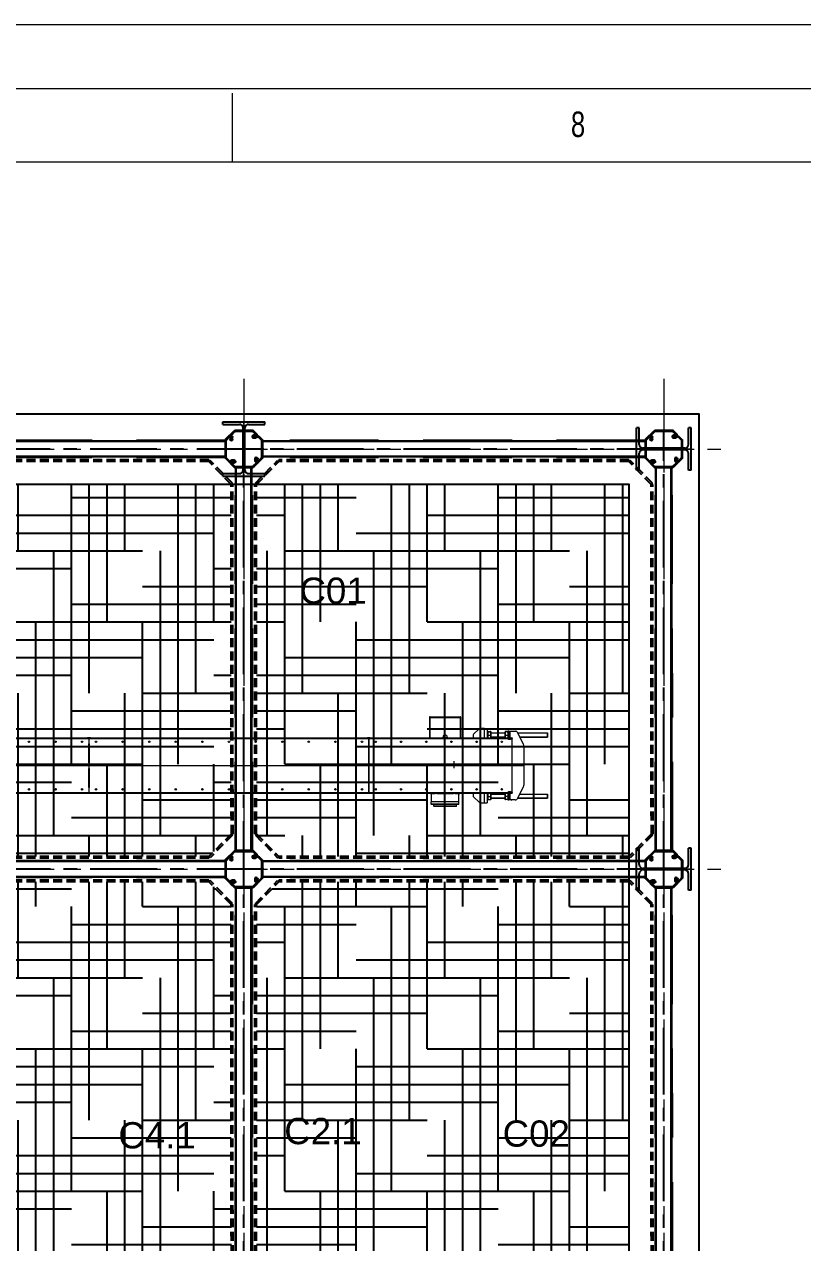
# Model space of a CAD drawing. Header units: millimetres. Extents: x 3220 to 226993, y 817 to 176024.
# Drawn here: x 35731 to 41291, y 85993 to 94691 of the extents above; entities that cross this region are included whole.
import ezdxf

# ---------------------------------------------------------------- set-up
doc = ezdxf.new("R2010")
doc.units = ezdxf.units.MM
for name, pattern in [('AXES', [50.8, 31.75, -6.35, 6.35, -6.35]), ('CENTER', [10.16, 6.35, -1.27, 1.27, -1.27]), ('CENTER2', [28.575, 19.05, -3.175, 3.175, -3.175]), ('GEN3', [6.25, 4.75, -1.5]), ('HIDDEN', [9.525, 6.35, -3.175])]:
    doc.linetypes.add(name, pattern=pattern)
doc.layers.add('3', color=6, linetype='GEN3')
doc.layers.add('cellule', color=7, linetype='Continuous')
doc.layers.add('Axe', color=1, linetype='AXES', lineweight=9)
doc.layers.add('Gewinde(DIN)', color=160, linetype='Continuous', lineweight=25)
for name, color, linetype, lineweight, true_color in [('Mittelpunktmarkierung(DIN)', 7, 'Continuous', 25, 0x3f3f3f), ('Sichtbare Kanten(DIN)', 7, 'Continuous', 50, 0x3f3f3f), ('Sichtbare tangentiale Kanten(DIN)', 7, 'Continuous', 50, 0x3f3f3f)]:
    doc.layers.add(name, color=color, linetype=linetype, lineweight=lineweight, true_color=true_color)
doc.styles.add('ARIAL_BOLD', font='arial.ttf')
doc.styles.add('SLDTEXTSTYLE0', font='TXT', dxfattribs={"width": 0.75})

# ---------------------------------------------------------------- blocks, each defined once
blk = doc.blocks.new("SYST7ME D'AXE")
at = {"layer": 'Axe', "ltscale": 15}
for p, q in [((12000, 18500), (12000, -6500)), ((15000, 18500), (15000, -6500)), ((-500, 18000), (15500, 18000)), ((-500, 15000), (15500, 15000))]:
    blk.add_line(p, q, dxfattribs=at)
blk = doc.blocks.new('palplanche')
at = {"color": 1, "linetype": 'CENTER', "ltscale": 75}
for p, q in [((-2500, 2632.6), (-2500, -632)), ((499.9, 2632.6), (500, -632)), ((642.3, 2500), (-2632, 2500)), ((640.8, -500), (-2632, -500))]:
    blk.add_line(p, q, dxfattribs=at)
at = {"color": 0, "linetype": 'HIDDEN', "ltscale": 100}
for p, q in [((-2581, 2594.3), (-2581, 2599.1)), ((-2567.6, 2588.3), (-2567.6, 2593.1)), ((-2411.7, 2568.8), (-2406.9, 2568.8)), ((-2405.7, 2582.2), (-2400.9, 2582.2)), ((368.5, 2560), (-2367.4, 2560)), ((418.9, 2594.3), (418.9, 2599.1)), ((432.3, 2588.3), (432.3, 2593.1)), ((588.3, 2568.8), (593.1, 2568.8)), ((594.3, 2582.2), (599.1, 2582.2)), ((368.5, 2440), (-2367.4, 2440)), ((-2593.1, 2419), (-2597.9, 2419)), ((-2587.1, 2432.4), (-2591.9, 2432.4)), ((-2559.4, 2368.6), (-2559.4, -367.4)), ((-2439.4, 2368.6), (-2439.4, -367.4)), ((-2431.2, 2412.9), (-2431.2, 2408.1)), ((-2417.8, 2406.9), (-2417.8, 2402.1)), ((406.8, 2419), (402, 2419)), ((412.8, 2432.4), (408, 2432.4)), ((440.5, 2368.6), (439.1, -367.4)), ((560.5, 2368.6), (559.1, -367.4)), ((568.7, 2412.9), (568.7, 2408.1)), ((582.1, 2406.9), (582.1, 2402.1)), ((-2581, -405.7), (-2581, -400.9)), ((-2567.6, -411.7), (-2567.6, -406.9)), ((-2411.7, -431.2), (-2406.9, -431.2)), ((-2405.7, -417.8), (-2400.9, -417.8)), ((417.5, -405.7), (417.5, -400.9)), ((430.9, -411.7), (430.9, -406.9)), ((586.9, -431.2), (591.7, -431.2)), ((592.9, -417.8), (597.7, -417.8)), ((367.1, -440), (-2367.4, -440)), ((-2593.1, -581), (-2597.9, -581)), ((-2587.1, -567.6), (-2591.9, -567.6)), ((-2431.2, -587.1), (-2431.2, -591.9)), ((-2417.8, -593.1), (-2417.8, -597.9)), ((367.1, -560), (-2367.4, -560)), ((405.4, -581), (400.6, -581)), ((411.4, -567.6), (406.6, -567.6)), ((567.3, -587.1), (567.3, -591.9)), ((580.7, -593.1), (580.7, -597.9))]:
    blk.add_line(p, q, dxfattribs=at)
at = {"color": 4, "linetype": 'ByBlock'}
for p, q in [((361.9, 2438.8), (434.9, 2367.4)), ((-2565, 2367.4), (-2502.4, 2367.4)), ((434.9, 2367.4), (497.5, 2367.4))]:
    blk.add_line(p, q, dxfattribs=at)
at = {"color": 0, "linetype": 'HIDDEN', "ltscale": 100}
for points in [[(-2405.7, 2582.2), (-2405.7, 2570.2, -1), (-2412.9, 2570.2), (-2412.9, 2585.2, -0.198912), (-2411.5, 2588.6), (-2407.6, 2592.4, 0.414214), (-2407.6, 2606), (-2431.4, 2629.8, 0.198912), (-2438.2, 2632.6), (-2559.4, 2632.6, 0.198912), (-2566.2, 2629.8), (-2589.1, 2606.9, 0.414214), (-2589.1, 2593.3), (-2587, 2591.2, 0.198912), (-2580.2, 2588.3), (-2567.6, 2588.3)], [(-2400.9, 2582.2), (-2400.9, 2570.2, -1), (-2417.7, 2570.2), (-2417.7, 2585.2, -0.198912), (-2414.8, 2592), (-2411, 2595.8, 0.414214), (-2411, 2602.6), (-2434.8, 2626.4, 0.198912), (-2438.2, 2627.8), (-2559.4, 2627.8, 0.198912), (-2562.8, 2626.4), (-2585.7, 2603.5, 0.414214), (-2585.7, 2596.7), (-2583.6, 2594.6, 0.198912), (-2580.2, 2593.1), (-2567.6, 2593.1)], [(594.3, 2582.2), (594.3, 2570.2, -1), (587.1, 2570.2), (587.1, 2585.2, -0.198912), (588.5, 2588.6), (592.3, 2592.4, 0.414214), (592.3, 2606), (568.5, 2629.8, 0.198912), (561.7, 2632.6), (440.5, 2632.6, 0.198912), (433.7, 2629.8), (410.8, 2606.9, 0.414214), (410.8, 2593.3), (412.9, 2591.2, 0.198912), (419.7, 2588.3), (432.3, 2588.3)], [(599.1, 2582.2), (599.1, 2570.2, -1), (582.3, 2570.2), (582.3, 2585.2, -0.198912), (585.1, 2592), (588.9, 2595.8, 0.414214), (588.9, 2602.6), (565.1, 2626.4, 0.198912), (561.7, 2627.8), (440.5, 2627.8, 0.198912), (437.1, 2626.4), (414.2, 2603.5, 0.414214), (414.2, 2596.7), (416.3, 2594.6, 0.198912), (419.7, 2593.1), (432.3, 2593.1)], [(-2581, 2594.3), (-2569, 2594.3, -1), (-2569, 2587.1), (-2584, 2587.1, -0.198912), (-2587.4, 2588.6), (-2591.2, 2592.4, 0.414214), (-2604.8, 2592.4), (-2628.6, 2568.6, 0.198912), (-2631.4, 2561.8), (-2631.4, 2440.6, 0.198912), (-2628.6, 2433.8), (-2605.7, 2410.9, 0.414214), (-2592.1, 2410.9), (-2590, 2413, 0.198912), (-2587.1, 2419.8), (-2587.1, 2432.4)], [(-2581, 2599.1), (-2569, 2599.1, -1), (-2569, 2582.3), (-2584, 2582.3, -0.198912), (-2590.8, 2585.2), (-2594.6, 2589, 0.414214), (-2601.4, 2589), (-2625.2, 2565.2, 0.198912), (-2626.6, 2561.8), (-2626.6, 2440.6, 0.198912), (-2625.2, 2437.2), (-2602.3, 2414.3, 0.414214), (-2595.5, 2414.3), (-2593.4, 2416.4, 0.198912), (-2591.9, 2419.8), (-2591.9, 2432.4)], [(-2417.8, 2402.1), (-2429.8, 2402.1, -1), (-2429.8, 2418.9), (-2414.8, 2418.9, -0.198912), (-2408, 2416), (-2404.2, 2412.2, 0.414214), (-2397.4, 2412.2), (-2373.6, 2436, 0.198912), (-2372.2, 2439.4), (-2372.2, 2560.6, 0.198912), (-2373.6, 2564), (-2396.5, 2586.9, 0.414214), (-2403.3, 2586.9), (-2405.5, 2584.8, 0.198912), (-2406.9, 2581.4), (-2406.9, 2568.8)], [(-2417.8, 2406.9), (-2429.8, 2406.9, -1), (-2429.8, 2414.1), (-2414.8, 2414.1, -0.198912), (-2411.4, 2412.7), (-2407.6, 2408.8, 0.414214), (-2394, 2408.8), (-2370.2, 2432.6, 0.198912), (-2367.4, 2439.4), (-2367.4, 2560.6, 0.198912), (-2370.2, 2567.4), (-2393.1, 2590.3, 0.414214), (-2406.7, 2590.3), (-2408.8, 2588.2, 0.198912), (-2411.7, 2581.4), (-2411.7, 2568.8)], [(418.9, 2594.3), (430.9, 2594.3, -1), (430.9, 2587.1), (415.9, 2587.1, -0.198912), (412.5, 2588.6), (408.7, 2592.4, 0.414214), (395.1, 2592.4), (371.3, 2568.6, 0.198912), (368.5, 2561.8), (368.5, 2440.6, 0.198912), (371.3, 2433.8), (394.3, 2410.9, 0.414214), (407.8, 2410.9), (410, 2413, 0.198912), (412.8, 2419.8), (412.8, 2432.4)], [(418.9, 2599.1), (430.9, 2599.1, -1), (430.9, 2582.3), (415.9, 2582.3, -0.198912), (409.1, 2585.2), (405.3, 2589, 0.414214), (398.5, 2589), (374.7, 2565.2, 0.198912), (373.3, 2561.8), (373.3, 2440.6, 0.198912), (374.7, 2437.2), (397.7, 2414.3, 0.414214), (404.4, 2414.3), (406.6, 2416.4, 0.198912), (408, 2419.8), (408, 2432.4)], [(582.1, 2402.1), (570.1, 2402.1, -1), (570.1, 2418.9), (585.1, 2418.9, -0.198912), (591.9, 2416), (595.8, 2412.2, 0.414214), (602.5, 2412.2), (626.3, 2436, 0.198912), (627.7, 2439.4), (627.7, 2560.6, 0.198912), (626.3, 2564), (603.4, 2586.9, 0.414214), (596.6, 2586.9), (594.5, 2584.8, 0.198912), (593.1, 2581.4), (593.1, 2568.8)], [(582.1, 2406.9), (570.1, 2406.9, -1), (570.1, 2414.1), (585.1, 2414.1, -0.198912), (588.5, 2412.7), (592.4, 2408.8, 0.414214), (605.9, 2408.8), (629.7, 2432.6, 0.198912), (632.5, 2439.4), (632.5, 2560.6, 0.198912), (629.7, 2567.4), (606.8, 2590.3, 0.414214), (593.2, 2590.3), (591.1, 2588.2, 0.198912), (588.3, 2581.4), (588.3, 2568.8)], [(-2597.9, 2419), (-2597.9, 2431, -1), (-2581.1, 2431), (-2581.1, 2416, -0.198912), (-2584, 2409.2), (-2587.8, 2405.4, 0.414214), (-2587.8, 2398.6), (-2564, 2374.8, 0.198912), (-2560.6, 2373.4), (-2439.4, 2373.4, 0.198912), (-2436, 2374.8), (-2413.1, 2397.7, 0.414214), (-2413.1, 2404.5), (-2415.2, 2406.7, 0.198912), (-2418.6, 2408.1), (-2431.2, 2408.1)], [(402, 2419), (402, 2431, -1), (418.8, 2431), (418.8, 2416, -0.198912), (416, 2409.2), (412.1, 2405.4, 0.414214), (412.1, 2398.6), (435.9, 2374.8, 0.198912), (439.3, 2373.4), (560.5, 2373.4, 0.198912), (563.9, 2374.8), (586.9, 2397.7, 0.414214), (586.9, 2404.5), (584.7, 2406.7, 0.198912), (581.3, 2408.1), (568.7, 2408.1)], [(-2593.1, 2419), (-2593.1, 2431, -1), (-2585.9, 2431), (-2585.9, 2416, -0.198912), (-2587.4, 2412.6), (-2591.2, 2408.8, 0.414214), (-2591.2, 2395.2), (-2567.4, 2371.4, 0.198912), (-2560.6, 2368.6), (-2439.4, 2368.6, 0.198912), (-2432.6, 2371.4), (-2409.7, 2394.3, 0.414214), (-2409.7, 2407.9), (-2411.8, 2410, 0.198912), (-2418.6, 2412.9), (-2431.2, 2412.9)], [(406.8, 2419), (406.8, 2431, -1), (414, 2431), (414, 2416, -0.198912), (412.6, 2412.6), (408.7, 2408.8, 0.414214), (408.7, 2395.2), (432.5, 2371.4, 0.198912), (439.3, 2368.6), (560.5, 2368.6, 0.198912), (567.3, 2371.4), (590.3, 2394.3, 0.414214), (590.3, 2407.9), (588.1, 2410, 0.198912), (581.3, 2412.9), (568.7, 2412.9)], [(-2581, -405.7), (-2569, -405.7, -1), (-2569, -412.9), (-2584, -412.9, -0.198912), (-2587.4, -411.4), (-2591.2, -407.6, 0.414214), (-2604.8, -407.6), (-2628.6, -431.4, 0.198912), (-2631.4, -438.2), (-2631.4, -559.4, 0.198912), (-2628.6, -566.2), (-2605.7, -589.1, 0.414214), (-2592.1, -589.1), (-2590, -587, 0.198912), (-2587.1, -580.2), (-2587.1, -567.6)], [(-2581, -400.9), (-2569, -400.9, -1), (-2569, -417.7), (-2584, -417.7, -0.198912), (-2590.8, -414.8), (-2594.6, -411, 0.414214), (-2601.4, -411), (-2625.2, -434.8, 0.198912), (-2626.6, -438.2), (-2626.6, -559.4, 0.198912), (-2625.2, -562.8), (-2602.3, -585.7, 0.414214), (-2595.5, -585.7), (-2593.4, -583.6, 0.198912), (-2591.9, -580.2), (-2591.9, -567.6)], [(-2405.7, -417.8), (-2405.7, -429.8, -1), (-2412.9, -429.8), (-2412.9, -414.8, -0.198912), (-2411.5, -411.4), (-2407.6, -407.6, 0.414214), (-2407.6, -394), (-2431.4, -370.2, 0.198912), (-2438.2, -367.4), (-2559.4, -367.4, 0.198912), (-2566.2, -370.2), (-2589.1, -393.1, 0.414214), (-2589.1, -406.7), (-2587, -408.8, 0.198912), (-2580.2, -411.7), (-2567.6, -411.7)], [(-2400.9, -417.8), (-2400.9, -429.8, -1), (-2417.7, -429.8), (-2417.7, -414.8, -0.198912), (-2414.8, -408), (-2411, -404.2, 0.414214), (-2411, -397.4), (-2434.8, -373.6, 0.198912), (-2438.2, -372.2), (-2559.4, -372.2, 0.198912), (-2562.8, -373.6), (-2585.7, -396.5, 0.414214), (-2585.7, -403.3), (-2583.6, -405.4, 0.198912), (-2580.2, -406.9), (-2567.6, -406.9)], [(-2417.8, -597.9), (-2429.8, -597.9, -1), (-2429.8, -581.1), (-2414.8, -581.1, -0.198912), (-2408, -584), (-2404.2, -587.8, 0.414214), (-2397.4, -587.8), (-2373.6, -564, 0.198912), (-2372.2, -560.6), (-2372.2, -439.4, 0.198912), (-2373.6, -436), (-2396.5, -413.1, 0.414214), (-2403.3, -413.1), (-2405.5, -415.2, 0.198912), (-2406.9, -418.6), (-2406.9, -431.2)], [(-2417.8, -593.1), (-2429.8, -593.1, -1), (-2429.8, -585.9), (-2414.8, -585.9, -0.198912), (-2411.4, -587.3), (-2407.6, -591.2, 0.414214), (-2394, -591.2), (-2370.2, -567.4, 0.198912), (-2367.4, -560.6), (-2367.4, -439.4, 0.198912), (-2370.2, -432.6), (-2393.1, -409.7, 0.414214), (-2406.7, -409.7), (-2408.8, -411.8, 0.198912), (-2411.7, -418.6), (-2411.7, -431.2)], [(417.5, -405.7), (429.5, -405.7, -1), (429.5, -412.9), (414.5, -412.9, -0.198912), (411.1, -411.4), (407.3, -407.6, 0.414214), (393.7, -407.6), (369.9, -431.4, 0.198912), (367.1, -438.2), (367.1, -559.4, 0.198912), (369.9, -566.2), (392.8, -589.1, 0.414214), (406.4, -589.1), (408.6, -587, 0.198912), (411.4, -580.2), (411.4, -567.6)], [(417.5, -400.9), (429.5, -400.9, -1), (429.5, -417.7), (414.5, -417.7, -0.198912), (407.7, -414.8), (403.9, -411, 0.414214), (397.1, -411), (373.3, -434.8, 0.198912), (371.9, -438.2), (371.9, -559.4, 0.198912), (373.3, -562.8), (396.2, -585.7, 0.414214), (403, -585.7), (405.2, -583.6, 0.198912), (406.6, -580.2), (406.6, -567.6)], [(592.9, -417.8), (592.9, -429.8, -1), (585.7, -429.8), (585.7, -414.8, -0.198912), (587.1, -411.4), (590.9, -407.6, 0.414214), (590.9, -394), (567.1, -370.2, 0.198912), (560.3, -367.4), (439.1, -367.4, 0.198912), (432.3, -370.2), (409.4, -393.1, 0.414214), (409.4, -406.7), (411.5, -408.8, 0.198912), (418.3, -411.7), (430.9, -411.7)], [(597.7, -417.8), (597.7, -429.8, -1), (580.9, -429.8), (580.9, -414.8, -0.198912), (583.7, -408), (587.5, -404.2, 0.414214), (587.5, -397.4), (563.7, -373.6, 0.198912), (560.3, -372.2), (439.1, -372.2, 0.198912), (435.7, -373.6), (412.8, -396.5, 0.414214), (412.8, -403.3), (414.9, -405.4, 0.198912), (418.3, -406.9), (430.9, -406.9)], [(580.7, -597.9), (568.7, -597.9, -1), (568.7, -581.1), (583.7, -581.1, -0.198912), (590.5, -584), (594.3, -587.8, 0.414214), (601.1, -587.8), (624.9, -564, 0.198912), (626.3, -560.6), (626.3, -439.4, 0.198912), (624.9, -436), (602, -413.1, 0.414214), (595.2, -413.1), (593.1, -415.2, 0.198912), (591.7, -418.6), (591.7, -431.2)], [(580.7, -593.1), (568.7, -593.1, -1), (568.7, -585.9), (583.7, -585.9, -0.198912), (587.1, -587.3), (591, -591.2, 0.414214), (604.5, -591.2), (628.3, -567.4, 0.198912), (631.1, -560.6), (631.1, -439.4, 0.198912), (628.3, -432.6), (605.4, -409.7, 0.414214), (591.8, -409.7), (589.7, -411.8, 0.198912), (586.9, -418.6), (586.9, -431.2)], [(-2597.9, -581), (-2597.9, -569, -1), (-2581.1, -569), (-2581.1, -584, -0.198912), (-2584, -590.8), (-2587.8, -594.6, 0.414214), (-2587.8, -601.4), (-2564, -625.2, 0.198912), (-2560.6, -626.6), (-2439.4, -626.6, 0.198912), (-2436, -625.2), (-2413.1, -602.3, 0.414214), (-2413.1, -595.5), (-2415.2, -593.3, 0.198912), (-2418.6, -591.9), (-2431.2, -591.9)], [(-2593.1, -581), (-2593.1, -569, -1), (-2585.9, -569), (-2585.9, -584, -0.198912), (-2587.4, -587.4), (-2591.2, -591.2, 0.414214), (-2591.2, -604.8), (-2567.4, -628.6, 0.198912), (-2560.6, -631.4), (-2439.4, -631.4, 0.198912), (-2432.6, -628.6), (-2409.7, -605.7, 0.414214), (-2409.7, -592.1), (-2411.8, -590, 0.198912), (-2418.6, -587.1), (-2431.2, -587.1)], [(400.6, -581), (400.6, -569, -1), (417.4, -569), (417.4, -584, -0.198912), (414.6, -590.8), (410.7, -594.6, 0.414214), (410.7, -601.4), (434.5, -625.2, 0.198912), (437.9, -626.6), (559.1, -626.6, 0.198912), (562.5, -625.2), (585.4, -602.3, 0.414214), (585.4, -595.5), (583.3, -593.3, 0.198912), (579.9, -591.9), (567.3, -591.9)], [(405.4, -581), (405.4, -569, -1), (412.6, -569), (412.6, -584, -0.198912), (411.2, -587.4), (407.3, -591.2, 0.414214), (407.3, -604.8), (431.1, -628.6, 0.198912), (437.9, -631.4), (559.1, -631.4, 0.198912), (565.9, -628.6), (588.8, -605.7, 0.414214), (588.8, -592.1), (586.7, -590, 0.198912), (579.9, -587.1), (567.3, -587.1)]]:
    blk.add_lwpolyline(points, format="xyb", dxfattribs=at)
at = {"layer": '3', "linetype": 'HIDDEN', "ltscale": 10}
for p, q in [((-2418.5, 2256), (-2259.3, 2418.5)), ((-2410, 2247.5), (-2250.8, 2410)), ((-2259.3, 2418.5), (-2250.7, 2410.1)), ((249.2, 2422), (-2250.8, 2422)), ((249.2, 2410.1), (-2250.8, 2410)), ((-2250.7, 2410.1), (-2250.7, 2422)), ((249.2, 2410.1), (249.2, 2422)), ((259.1, 2418.5), (249.2, 2410.1)), ((409.9, 2247.5), (249.3, 2410)), ((418.4, 2256), (259.1, 2418.5)), ((-2422, 2247.5), (-2422, -247.5)), ((-2410, 2247.5), (-2422, 2247.5)), ((-2418.5, 2256), (-2410, 2247.5)), ((-2410, 2247.5), (-2410, -247.5)), ((409.9, 2247.5), (408.5, -247.5)), ((418.4, 2256), (409.9, 2247.5)), ((409.9, 2247.5), (421.9, 2247.5)), ((421.9, 2247.5), (420.5, -247.5)), ((-2410, -247.5), (-2422, -247.5)), ((-2418.5, -256), (-2410, -247.5)), ((-2418.5, -256), (-2259.3, -418.5)), ((-2410, -247.5), (-2250.8, -410)), ((408.5, -247.5), (249.3, -410)), ((417, -256), (257.8, -418.5)), ((417, -256), (408.5, -247.5)), ((408.5, -247.5), (420.5, -247.5)), ((-2259.3, -418.5), (-2250.7, -410.1)), ((249.2, -410.1), (-2250.8, -410)), ((249.2, -422), (-2250.8, -422)), ((-2250.7, -410.1), (-2250.7, -422)), ((257.8, -418.5), (249.2, -410.1)), ((249.2, -410.1), (249.2, -422))]:
    blk.add_line(p, q, dxfattribs=at)
at = {"layer": 'cellule', "color": 3}
for p, q in [((366.5, 2556.4), (-2369.5, 2556.4)), ((366.5, 2553.4), (-2369.5, 2553.4)), ((366.5, 2445.4), (-2369.5, 2445.4)), ((366.5, 2442.4), (-2369.5, 2442.4)), ((-2558.5, 2367.4), (-2558.5, -368)), ((-2555.5, 2367.4), (-2555.5, -368)), ((-2447.5, 2367.4), (-2447.5, -368)), ((-2444.5, 2367.4), (-2444.5, -368)), ((441.5, 2367.4), (441.5, -368)), ((444.5, 2367.4), (444.5, -368)), ((552.5, 2367.4), (552.5, -368)), ((555.5, 2367.4), (555.5, -368)), ((366.5, -443), (-2369.5, -443)), ((366.5, -446), (-2369.5, -446)), ((366.5, -554), (-2369.5, -554)), ((366.5, -557), (-2369.5, -557))]:
    blk.add_line(p, q, dxfattribs=at)
for points in [[(-2409.3, 2603.3, -0.414214), (-2409.3, 2591.4), (-2415.9, 2584.8, 0.198912), (-2416.9, 2582.3), (-2416.9, 2568.1, 1), (-2410.8, 2568.1), (-2410.8, 2577.7), (-2406, 2577.7), (-2406, 2568.1, -1), (-2421.7, 2568.1), (-2421.7, 2582.3, -0.198912), (-2419.3, 2588.2), (-2412.7, 2594.8, 0.414214), (-2412.7, 2599.9), (-2438.3, 2625.5, 0.198912), (-2440.9, 2626.6), (-2503, 2626.6), (-2565.1, 2626.6, 0.198912), (-2567.7, 2625.5), (-2591, 2602.2, 0.414214), (-2591, 2597.1), (-2584.4, 2590.5, 0.198912), (-2581.9, 2589.4), (-2571.4, 2589.4), (-2571.4, 2584.6), (-2581.9, 2584.6, -0.198912), (-2587.8, 2587.1), (-2594.4, 2593.7, -0.414214), (-2594.4, 2605.6), (-2571.1, 2628.9, -0.198912), (-2565.1, 2631.4), (-2503, 2631.4), (-2440.9, 2631.4, -0.198912), (-2435, 2628.9)], [(590.7, 2603.3, -0.414214), (590.7, 2591.4), (584.2, 2584.8, 0.198912), (583.1, 2582.3), (583.1, 2568.1, 1), (589.2, 2568.1), (589.2, 2577.7), (594, 2577.7), (594, 2568.1, -1), (578.3, 2568.1), (578.3, 2582.3, -0.198912), (580.8, 2588.2), (587.3, 2594.8, 0.414214), (587.3, 2599.9), (561.7, 2625.5, 0.198912), (559.1, 2626.6), (497, 2626.6), (434.9, 2626.6, 0.198912), (432.4, 2625.5), (409, 2602.2, 0.414214), (409, 2597.1), (415.6, 2590.5, 0.198912), (418.1, 2589.4), (428.6, 2589.4), (428.6, 2584.6), (418.1, 2584.6, -0.198912), (412.2, 2587.1), (405.6, 2593.7, -0.414214), (405.6, 2605.6), (429, 2628.9, -0.198912), (434.9, 2631.4), (497, 2631.4), (559.1, 2631.4, -0.198912), (565.1, 2628.9)], [(-2605.4, 2591.6, -0.414214), (-2593.5, 2591.6), (-2586.9, 2585, 0.198912), (-2584.4, 2584), (-2570.3, 2584, 1), (-2570.3, 2590.1), (-2579.9, 2590.1), (-2579.9, 2594.9), (-2570.3, 2594.9, -1), (-2570.3, 2579.2), (-2584.4, 2579.2, -0.198912), (-2590.3, 2581.7), (-2596.9, 2588.2, 0.414214), (-2602, 2588.2), (-2627.7, 2562.6, 0.198912), (-2628.7, 2560), (-2628.7, 2497.9), (-2628.7, 2435.8, 0.198912), (-2627.7, 2433.3), (-2604.3, 2409.9, 0.414214), (-2599.2, 2409.9), (-2592.6, 2416.5, 0.198912), (-2591.6, 2419), (-2591.6, 2429.5), (-2586.8, 2429.5), (-2586.8, 2419, -0.198912), (-2589.2, 2413.1), (-2595.8, 2406.5, -0.414214), (-2607.7, 2406.5), (-2631.1, 2429.9, -0.198912), (-2633.5, 2435.8), (-2633.5, 2497.9), (-2633.5, 2560, -0.198912), (-2631.1, 2566)], [(-2397.6, 2407.2, -0.414214), (-2409.5, 2407.2), (-2416.1, 2413.8, 0.198912), (-2418.7, 2414.8), (-2432.8, 2414.8, 1), (-2432.8, 2408.7), (-2423.2, 2408.7), (-2423.2, 2403.9), (-2432.8, 2403.9, -1), (-2432.8, 2419.6), (-2418.7, 2419.6, -0.198912), (-2412.7, 2417.1), (-2406.1, 2410.6, 0.414214), (-2401, 2410.6), (-2375.4, 2436.2, 0.198912), (-2374.3, 2438.8), (-2374.3, 2500.9), (-2374.3, 2563, 0.198912), (-2375.4, 2565.5), (-2398.7, 2588.9, 0.414214), (-2403.8, 2588.9), (-2410.4, 2582.3, 0.198912), (-2411.5, 2579.8), (-2411.5, 2569.3), (-2416.3, 2569.3), (-2416.3, 2579.8, -0.198912), (-2413.8, 2585.7), (-2407.2, 2592.3, -0.414214), (-2395.3, 2592.3), (-2372, 2568.9, -0.198912), (-2369.5, 2563), (-2369.5, 2500.9), (-2369.5, 2438.8, -0.198912), (-2372, 2432.8)], [(394.6, 2591.6, -0.414214), (406.5, 2591.6), (413.1, 2585, 0.198912), (415.7, 2584), (429.8, 2584, 1), (429.8, 2590.1), (420.2, 2590.1), (420.2, 2594.9), (429.8, 2594.9, -1), (429.8, 2579.2), (415.7, 2579.2, -0.198912), (409.7, 2581.7), (403.1, 2588.2, 0.414214), (398, 2588.2), (372.4, 2562.6, 0.198912), (371.3, 2560), (371.3, 2497.9), (371.3, 2435.8, 0.198912), (372.4, 2433.3), (395.7, 2409.9, 0.414214), (400.8, 2409.9), (407.4, 2416.5, 0.198912), (408.5, 2419), (408.5, 2429.5), (413.3, 2429.5), (413.3, 2419, -0.198912), (410.8, 2413.1), (404.2, 2406.5, -0.414214), (392.3, 2406.5), (369, 2429.9, -0.198912), (366.5, 2435.8), (366.5, 2497.9), (366.5, 2560, -0.198912), (369, 2566)], [(602.4, 2407.2, -0.414214), (590.5, 2407.2), (583.9, 2413.8, 0.198912), (581.4, 2414.8), (567.3, 2414.8, 1), (567.3, 2408.7), (576.9, 2408.7), (576.9, 2403.9), (567.3, 2403.9, -1), (567.3, 2419.6), (581.4, 2419.6, -0.198912), (587.3, 2417.1), (593.9, 2410.6, 0.414214), (599, 2410.6), (624.7, 2436.2, 0.198912), (625.7, 2438.8), (625.7, 2500.9), (625.7, 2563, 0.198912), (624.7, 2565.5), (601.3, 2588.9, 0.414214), (596.2, 2588.9), (589.6, 2582.3, 0.198912), (588.6, 2579.8), (588.6, 2569.3), (583.8, 2569.3), (583.8, 2579.8, -0.198912), (586.2, 2585.7), (592.8, 2592.3, -0.414214), (604.7, 2592.3), (628.1, 2568.9, -0.198912), (630.5, 2563), (630.5, 2500.9), (630.5, 2438.8, -0.198912), (628.1, 2432.8)], [(-2593.7, 2395.5, -0.414214), (-2593.7, 2407.4), (-2587.2, 2414, 0.198912), (-2586.1, 2416.5), (-2586.1, 2430.7, 1), (-2592.2, 2430.7), (-2592.2, 2421.1), (-2597, 2421.1), (-2597, 2430.7, -1), (-2581.3, 2430.7), (-2581.3, 2416.5, -0.198912), (-2583.8, 2410.6), (-2590.3, 2404, 0.414214), (-2590.3, 2398.9), (-2564.7, 2373.3, 0.198912), (-2562.1, 2372.2), (-2500, 2372.2), (-2437.9, 2372.2, 0.198912), (-2435.4, 2373.3), (-2412, 2396.6, 0.414214), (-2412, 2401.7), (-2418.6, 2408.3, 0.198912), (-2421.1, 2409.4), (-2431.6, 2409.4), (-2431.6, 2414.2), (-2421.1, 2414.2, -0.198912), (-2415.2, 2411.7), (-2408.6, 2405.1, -0.414214), (-2408.6, 2393.2), (-2432, 2369.9, -0.198912), (-2437.9, 2367.4), (-2500, 2367.4), (-2562.1, 2367.4, -0.198912), (-2568.1, 2369.9)], [(406.3, 2395.5, -0.414214), (406.3, 2407.4), (412.9, 2414, 0.198912), (413.9, 2416.5), (413.9, 2430.7, 1), (407.8, 2430.7), (407.8, 2421.1), (403, 2421.1), (403, 2430.7, -1), (418.7, 2430.7), (418.7, 2416.5, -0.198912), (416.3, 2410.6), (409.7, 2404, 0.414214), (409.7, 2398.9), (435.3, 2373.3, 0.198912), (437.9, 2372.2), (500, 2372.2), (562.1, 2372.2, 0.198912), (564.7, 2373.3), (588, 2396.6, 0.414214), (588, 2401.7), (581.4, 2408.3, 0.198912), (578.9, 2409.4), (568.4, 2409.4), (568.4, 2414.2), (578.9, 2414.2, -0.198912), (584.8, 2411.7), (591.4, 2405.1, -0.414214), (591.4, 2393.2), (568.1, 2369.9, -0.198912), (562.1, 2367.4), (500, 2367.4), (437.9, 2367.4, -0.198912), (432, 2369.9)], [(-2605.4, -407.8, -0.414214), (-2593.5, -407.8), (-2586.9, -414.4, 0.198912), (-2584.4, -415.4), (-2570.3, -415.4, 1), (-2570.3, -409.3), (-2579.9, -409.3), (-2579.9, -404.5), (-2570.3, -404.5, -1), (-2570.3, -420.2), (-2584.4, -420.2, -0.198912), (-2590.3, -417.7), (-2596.9, -411.2, 0.414214), (-2602, -411.2), (-2627.7, -436.8, 0.198912), (-2628.7, -439.4), (-2628.7, -501.5), (-2628.7, -563.6, 0.198912), (-2627.7, -566.1), (-2604.3, -589.5, 0.414214), (-2599.2, -589.5), (-2592.6, -582.9, 0.198912), (-2591.6, -580.4), (-2591.6, -569.9), (-2586.8, -569.9), (-2586.8, -580.4, -0.198912), (-2589.2, -586.3), (-2595.8, -592.9, -0.414214), (-2607.7, -592.9), (-2631.1, -569.5, -0.198912), (-2633.5, -563.6), (-2633.5, -501.5), (-2633.5, -439.4, -0.198912), (-2631.1, -433.4)], [(-2409.3, -396.1, -0.414214), (-2409.3, -408), (-2415.9, -414.6, 0.198912), (-2416.9, -417.1), (-2416.9, -431.3, 1), (-2410.8, -431.3), (-2410.8, -421.7), (-2406, -421.7), (-2406, -431.3, -1), (-2421.7, -431.3), (-2421.7, -417.1, -0.198912), (-2419.3, -411.2), (-2412.7, -404.6, 0.414214), (-2412.7, -399.5), (-2438.3, -373.9, 0.198912), (-2440.9, -372.8), (-2503, -372.8), (-2565.1, -372.8, 0.198912), (-2567.7, -373.9), (-2591, -397.2, 0.414214), (-2591, -402.3), (-2584.4, -408.9, 0.198912), (-2581.9, -410), (-2571.4, -410), (-2571.4, -414.8), (-2581.9, -414.8, -0.198912), (-2587.8, -412.3), (-2594.4, -405.7, -0.414214), (-2594.4, -393.8), (-2571.1, -370.5, -0.198912), (-2565.1, -368), (-2503, -368), (-2440.9, -368, -0.198912), (-2435, -370.5)], [(-2397.6, -592.2, -0.414214), (-2409.5, -592.2), (-2416.1, -585.6, 0.198912), (-2418.7, -584.6), (-2432.8, -584.6, 1), (-2432.8, -590.7), (-2423.2, -590.7), (-2423.2, -595.5), (-2432.8, -595.5, -1), (-2432.8, -579.8), (-2418.7, -579.8, -0.198912), (-2412.7, -582.3), (-2406.1, -588.8, 0.414214), (-2401, -588.8), (-2375.4, -563.2, 0.198912), (-2374.3, -560.6), (-2374.3, -498.5), (-2374.3, -436.4, 0.198912), (-2375.4, -433.9), (-2398.7, -410.5, 0.414214), (-2403.8, -410.5), (-2410.4, -417.1, 0.198912), (-2411.5, -419.6), (-2411.5, -430.1), (-2416.3, -430.1), (-2416.3, -419.6, -0.198912), (-2413.8, -413.7), (-2407.2, -407.1, -0.414214), (-2395.3, -407.1), (-2372, -430.5, -0.198912), (-2369.5, -436.4), (-2369.5, -498.5), (-2369.5, -560.6, -0.198912), (-2372, -566.6)], [(394.6, -407.8, -0.414214), (406.5, -407.8), (413.1, -414.4, 0.198912), (415.7, -415.4), (429.8, -415.4, 1), (429.8, -409.3), (420.2, -409.3), (420.2, -404.5), (429.8, -404.5, -1), (429.8, -420.2), (415.7, -420.2, -0.198912), (409.7, -417.7), (403.1, -411.2, 0.414214), (398, -411.2), (372.4, -436.8, 0.198912), (371.3, -439.4), (371.3, -501.5), (371.3, -563.6, 0.198912), (372.4, -566.1), (395.7, -589.5, 0.414214), (400.8, -589.5), (407.4, -582.9, 0.198912), (408.5, -580.4), (408.5, -569.9), (413.3, -569.9), (413.3, -580.4, -0.198912), (410.8, -586.3), (404.2, -592.9, -0.414214), (392.3, -592.9), (369, -569.5, -0.198912), (366.5, -563.6), (366.5, -501.5), (366.5, -439.4, -0.198912), (369, -433.4)], [(590.7, -396.1, -0.414214), (590.7, -408), (584.2, -414.6, 0.198912), (583.1, -417.1), (583.1, -431.3, 1), (589.2, -431.3), (589.2, -421.7), (594, -421.7), (594, -431.3, -1), (578.3, -431.3), (578.3, -417.1, -0.198912), (580.8, -411.2), (587.3, -404.6, 0.414214), (587.3, -399.5), (561.7, -373.9, 0.198912), (559.1, -372.8), (497, -372.8), (434.9, -372.8, 0.198912), (432.4, -373.9), (409, -397.2, 0.414214), (409, -402.3), (415.6, -408.9, 0.198912), (418.1, -410), (428.6, -410), (428.6, -414.8), (418.1, -414.8, -0.198912), (412.2, -412.3), (405.6, -405.7, -0.414214), (405.6, -393.8), (429, -370.5, -0.198912), (434.9, -368), (497, -368), (559.1, -368, -0.198912), (565.1, -370.5)], [(602.4, -592.2, -0.414214), (590.5, -592.2), (583.9, -585.6, 0.198912), (581.4, -584.6), (567.3, -584.6, 1), (567.3, -590.7), (576.9, -590.7), (576.9, -595.5), (567.3, -595.5, -1), (567.3, -579.8), (581.4, -579.8, -0.198912), (587.3, -582.3), (593.9, -588.8, 0.414214), (599, -588.8), (624.7, -563.2, 0.198912), (625.7, -560.6), (625.7, -498.5), (625.7, -436.4, 0.198912), (624.7, -433.9), (601.3, -410.5, 0.414214), (596.2, -410.5), (589.6, -417.1, 0.198912), (588.6, -419.6), (588.6, -430.1), (583.8, -430.1), (583.8, -419.6, -0.198912), (586.2, -413.7), (592.8, -407.1, -0.414214), (604.7, -407.1), (628.1, -430.5, -0.198912), (630.5, -436.4), (630.5, -498.5), (630.5, -560.6, -0.198912), (628.1, -566.6)], [(-2593.7, -603.9, -0.414214), (-2593.7, -592), (-2587.2, -585.4, 0.198912), (-2586.1, -582.9), (-2586.1, -568.7, 1), (-2592.2, -568.7), (-2592.2, -578.3), (-2597, -578.3), (-2597, -568.7, -1), (-2581.3, -568.7), (-2581.3, -582.9, -0.198912), (-2583.8, -588.8), (-2590.3, -595.4, 0.414214), (-2590.3, -600.5), (-2564.7, -626.1, 0.198912), (-2562.1, -627.2), (-2500, -627.2), (-2437.9, -627.2, 0.198912), (-2435.4, -626.1), (-2412, -602.8, 0.414214), (-2412, -597.7), (-2418.6, -591.1, 0.198912), (-2421.1, -590), (-2431.6, -590), (-2431.6, -585.2), (-2421.1, -585.2, -0.198912), (-2415.2, -587.7), (-2408.6, -594.3, -0.414214), (-2408.6, -606.2), (-2432, -629.5, -0.198912), (-2437.9, -632), (-2500, -632), (-2562.1, -632, -0.198912), (-2568.1, -629.5)], [(406.3, -603.9, -0.414214), (406.3, -592), (412.9, -585.4, 0.198912), (413.9, -582.9), (413.9, -568.7, 1), (407.8, -568.7), (407.8, -578.3), (403, -578.3), (403, -568.7, -1), (418.7, -568.7), (418.7, -582.9, -0.198912), (416.3, -588.8), (409.7, -595.4, 0.414214), (409.7, -600.5), (435.3, -626.1, 0.198912), (437.9, -627.2), (500, -627.2), (562.1, -627.2, 0.198912), (564.7, -626.1), (588, -602.8, 0.414214), (588, -597.7), (581.4, -591.1, 0.198912), (578.9, -590), (568.4, -590), (568.4, -585.2), (578.9, -585.2, -0.198912), (584.8, -587.7), (591.4, -594.3, -0.414214), (591.4, -606.2), (568.1, -629.5, -0.198912), (562.1, -632), (500, -632), (437.9, -632, -0.198912), (432, -629.5)]]:
    blk.add_lwpolyline(points, format="xyb", close=True, dxfattribs=at)
for p in [(-2374.3, 2563), (-2374.3, -436.4), (625.7, -436.4)]:
    blk.add_point(p, dxfattribs=at)
at = {"layer": 'cellule'}
blk.add_point((625.7, 2563), dxfattribs=at)
blk = doc.blocks.new('level +22 m')
h = blk.add_hatch()
h.set_pattern_fill('HOUND', color=252, scale=80)
h.paths.add_polyline_path([(14750, -250), (12092.5, -250), (12090, -252.5), (12090, -2747.5), (12249.3, -2910), (14749.3, -2910.1), (14750, -2909.3)])
h.paths.add_polyline_path([(14750, -3090.7), (14749.3, -3089.9), (12249.3, -3090), (12090, -3252.5), (12090, -5747.5), (12190.5, -5850), (12195, -5850), (12195, -5854.6), (12249.3, -5910), (14749.3, -5910.1), (14750, -5909.3)])
h.paths.add_polyline_path([(11908.6, -3252.5), (11749.3, -3089.9), (9249.3, -3090), (9090, -3252.5), (9090, -5747.5), (9190.5, -5850), (9195, -5850), (9195, -5854.6), (9249.3, -5910), (11749.3, -5910.1), (11805, -5853.7), (11805, -5850), (11808.6, -5850), (11910, -5747.5)])
h.paths.add_polyline_path([(11908.6, -252.5), (11906.1, -250), (9092.5, -250), (9090, -252.5), (9090, -2747.5), (9249.3, -2910), (11749.3, -2910.1), (11910, -2747.5)])
h.paths.add_polyline_path([(8908.6, -252.5), (8906.1, -250), (6092.5, -250), (6090, -252.5), (6090, -2747.5), (6249.3, -2910), (8749.3, -2910.1), (8910, -2747.5)])
h.paths.add_polyline_path([(8908.6, -3252.5), (8749.3, -3089.9), (6249.3, -3090), (6090, -3252.5), (6090, -5747.5), (6190.5, -5850), (6195, -5850), (6195, -5854.6), (6249.3, -5910), (8749.3, -5910.1), (8805, -5853.7), (8805, -5850), (8808.6, -5850), (8910, -5747.5)])
h.paths.add_polyline_path([(5908.6, -3252.5), (5749.3, -3089.9), (3249.3, -3090), (3090, -3252.5), (3090, -5747.5), (3249.3, -5910), (5749.3, -5910.1), (5805, -5853.7), (5805, -5850), (5808.6, -5850), (5910, -5747.5)])
h.paths.add_polyline_path([(5908.6, -252.5), (5906.1, -250), (3092.5, -250), (3090, -252.5), (3090, -2747.5), (3249.3, -2910), (5749.3, -2910.1), (5910, -2747.5)])
h.paths.add_polyline_path([(2908.6, -252.5), (2906.1, -250), (250, -250), (250, -2910), (2749.3, -2910.1), (2910, -2747.5)])
h.paths.add_polyline_path([(2908.6, -3252.5), (2749.3, -3089.9), (250, -3090), (250, -5910), (2749.3, -5910.1), (2910, -5747.5)])
at = {"linetype": 'Continuous'}
for p, q in [((11850, 195), (12150, 195)), ((11850, 176), (11850, 195)), ((11850, 176), (11967.5, 176)), ((12032.5, 176), (12150, 176)), ((12150, 176), (12150, 195)), ((11994.5, -149), (11994.5, 149)), ((12005.5, -149), (12005.5, 151.1)), ((14805, -150), (14805, 150)), ((14824, 150), (14805, 150)), ((14824, 32.5), (14824, 150)), ((15176, 32.5), (15176, 150)), ((15195, 150), (15176, 150)), ((15195, -150), (15195, 150)), ((15149, 5.5), (14848.9, 5.5)), ((14824, -150), (14824, -32.5)), ((15149, -5.5), (14851, -5.5)), ((15176, -150), (15176, -32.5)), ((14824, -150), (14805, -150)), ((15195, -150), (15176, -150)), ((11850, -176), (11967.5, -176)), ((11850, -195), (11850, -176)), ((11850, -195), (12150, -195)), ((12032.5, -176), (12150, -176)), ((12150, -195), (12150, -176)), ((14805, -3150), (14805, -2850)), ((14824, -2850), (14805, -2850)), ((14824, -2967.5), (14824, -2850)), ((15176, -2967.5), (15176, -2850)), ((15195, -2850), (15176, -2850)), ((15195, -3150), (15195, -2850)), ((14824, -3150), (14824, -3032.5)), ((15149, -2994.5), (14848.9, -2994.5)), ((15149, -3005.5), (14851, -3005.5)), ((15176, -3150), (15176, -3032.5)), ((14824, -3150), (14805, -3150)), ((15195, -3150), (15176, -3150))]:
    blk.add_line(p, q, dxfattribs=at)
for points in [[(15250, -24250), (-250, -24250), (-250, 250), (15250, 250)], [(250, -250), (14750, -250), (14750, -23750), (250, -23750)]]:
    blk.add_lwpolyline(points, close=True)
for centre, start, end in [((11967.5, 149), 0, 90), ((12032.5, 149), 90, 180), ((14851, 32.5), 180, 270), ((15149, 32.5), 270, 0), ((14851, -32.5), 90, 180), ((15149, -32.5), 0, 90), ((11967.5, -149), 270, 0), ((12032.5, -149), 180, 270), ((14851, -2967.5), 180, 270), ((14851, -3032.5), 90, 180), ((15149, -2967.5), 270, 0), ((15149, -3032.5), 0, 90)]:
    blk.add_arc(centre, 27, start, end, dxfattribs=at)
at = {"layer": 'Axe', "color": 1, "linetype": 'CENTER2'}
for p, q in [((12000, -195), (12000, 195)), ((15195, 0), (14805, 0)), ((15195, -3000), (14805, -3000))]:
    blk.add_line(p, q, dxfattribs=at)
blk.add_blockref("SYST7ME D'AXE", (0, -18000))
at = {"xscale": -1, "rotation": 180}
for p in [(11500, -500), (14500, -500), (11500, -3500), (14500, -3500)]:
    blk.add_blockref('palplanche', p, dxfattribs=at)
blk = doc.blocks.new('TKF 300 tondeur T')
at = {"color": 1, "lineweight": 0}
blk.add_line((0, 0), (1108, 0), dxfattribs=at)
at = {"layer": 'Gewinde(DIN)', "color": 5, "lineweight": 0}
for p, q in [((972, 231.4), (873, 231.4)), ((873, 205.6), (972, 205.6)), ((1277, 231.4), (1064.8, 231.4)), ((1077.7, 205.6), (1277, 205.6)), ((972, -205.6), (873, -205.6)), ((873, -231.4), (972, -231.4)), ((1064.8, -231.4), (1277, -231.4)), ((1277, -205.6), (1077.7, -205.6))]:
    blk.add_line(p, q, dxfattribs=at)
at = {"layer": 'Mittelpunktmarkierung(DIN)', "color": 5, "lineweight": 0, "ltscale": 5.555937}
for p, q in [((631.5, 5.8), (581.5, 5.8)), ((606.5, 30.8), (606.5, -19.2))]:
    blk.add_line(p, q, dxfattribs=at)
at = {"layer": 'Sichtbare Kanten(DIN)', "color": 5, "lineweight": 0}
for p, q in [((437.6, 348.5), (652.4, 348.5)), ((437.6, 343.9), (437.6, 348.5)), ((652.4, 348.5), (652.4, 343.9)), ((433, 343.9), (433, 198.2)), ((435, 343.9), (433, 343.9)), ((435, 198.2), (435, 343.9)), ((435.5, 343.9), (435.5, 198.2)), ((435.5, 343.9), (437.6, 343.9)), ((652.4, 343.9), (654.5, 343.9)), ((654.5, 198.2), (654.5, 343.9)), ((655, 343.9), (655, 198.2)), ((655, 343.9), (657, 343.9)), ((657, 198.2), (657, 343.9)), ((747.9, 223.4), (787.1, 262.6)), ((825, 265.5), (794.1, 265.5)), ((825, 265.5), (845, 265.5)), ((845, 265.5), (845, 198.2)), ((0, 196.2), (0, 197.3)), ((0, 196.2), (0, 192.3)), ((0, 0.1), (0, 192.3)), ((10, 198.2), (995, 198.2)), ((435, 201.5), (435.5, 201.5)), ((435.5, 198.5), (435, 198.5)), ((530, 198.2), (530, 203)), ((560, 198.5), (530, 198.5)), ((560, 203), (560, 198.2)), ((591.5, 174.8), (591.5, 169.9)), ((654.5, 201.5), (655, 201.5)), ((655, 198.5), (654.5, 198.5)), ((745, 216.4), (745, 198.2)), ((845, 246.5), (849, 246.5)), ((849, 246.5), (849, 198.2)), ((849, 239.8), (850, 241.5)), ((852, 242.2), (870, 242.2)), ((852, 240.8), (870, 240.8)), ((852, 217.1), (870, 217.1)), ((873, 239.8), (872, 241.5)), ((873, 198.2), (873, 239.8)), ((873, 233.5), (972, 233.5)), ((873, 203.5), (972, 203.5)), ((972, 239.8), (973.1, 241.7)), ((972, 239.8), (972, 198.2)), ((993, 243.1), (975, 243.1)), ((993, 239.5), (975, 239.5)), ((993, 214.9), (975, 214.9)), ((996, 239.8), (994.9, 241.7)), ((996, 198.2), (996, 246.5)), ((1000, 246.5), (996, 246.5)), ((997, 196.2), (997, 198)), ((997, 196.2), (997, 192.3)), ((997, 186.4), (997, 192.3)), ((1000, 190.5), (997, 190.5)), ((1011, 186.4), (997, 186.4)), ((1000, 245), (1000, 246.5)), ((1000, 192.9), (1000, 245)), ((1000, 245), (1008, 245)), ((1000, 186.4), (1000, 192.9)), ((1008, 245), (1008, 192.9)), ((1008, 245), (1045.6, 245)), ((1008, 192.9), (1008, 186.4)), ((1011, 198), (1011, 196.2)), ((1011, 192.3), (1011, 196.2)), ((1011, 192.3), (1011, 186.4)), ((1013, 198.2), (1021, 198.2)), ((1016, 246.5), (1016, 245)), ((1016, 246.5), (1020, 246.5)), ((1020, 246.5), (1020, 245)), ((1023, 196.2), (1023, 198)), ((1023, 196.2), (1023, 192.3)), ((1023, 0.1), (1023, 192.3)), ((1105.9, 149.2), (1063.5, 233.9)), ((1063.8, 233.5), (1276, 233.5)), ((1078.8, 203.5), (1276, 203.5)), ((1276, 203.5), (1276, 233.5)), ((1277, 232.5), (1276, 233.5)), ((1277, 204.5), (1276, 203.5)), ((1277, 232.5), (1277, 204.5)), ((47, 166), (48.2, 166)), ((48.2, 166), (53, 166)), ((52, 166), (53, 166)), ((227, 166), (233, 166)), ((227, 166), (233, 166)), ((407, 166), (413, 166)), ((407, 166), (413, 166)), ((585.2, 168.5), (594.8, 168.5)), ((587, 166), (593, 166)), ((587, 166), (593, 166)), ((590.6, 168.5), (591.5, 169)), ((591.5, 173.5), (593.6, 173.5)), ((767, 166), (773, 166)), ((767, 166), (773, 166)), ((947, 166), (948, 166)), ((948, 166), (950, 166)), ((950, 165), (950, 166)), ((1108, 140.3), (1108, -140.3)), ((0, 0.1), (0, -0.1)), ((1023, 0.1), (1023, -0.1)), ((0, -192.3), (0, -0.1)), ((1023, -192.3), (1023, -0.1)), ((50, -165), (50, -166)), ((52, -166), (50, -166)), ((52, -166), (53, -166)), ((227, -166), (233, -166)), ((407, -166), (413, -166)), ((594.8, -168.5), (585.2, -168.5)), ((587, -166), (593, -166)), ((590.6, -168.5), (591.5, -169)), ((591.5, -174.8), (591.5, -169.9)), ((593.6, -173.5), (591.5, -173.5)), ((767, -166), (773, -166)), ((947, -166), (948, -166)), ((950, -166), (948, -166)), ((950, -166), (950, -165)), ((1063.5, -233.9), (1105.9, -149.2)), ((0, -192.3), (0, -196.2)), ((0, -197.3), (0, -196.2)), ((995, -198.2), (10, -198.2)), ((440, -198.2), (440, -198.5)), ((440, -198.5), (474.1, -198.5)), ((644, -259.7), (446, -259.7)), ((446, -275.6), (446, -259.7)), ((446.5, -259.7), (446.5, -198.5)), ((486.3, -198.5), (474.1, -198.5)), ((486.3, -198.5), (486.3, -198.2)), ((486.3, -198.5), (603.7, -198.5)), ((603.7, -198.5), (603.7, -198.2)), ((615.9, -198.5), (603.7, -198.5)), ((615.9, -198.5), (650, -198.5)), ((643.5, -259.7), (643.5, -198.5)), ((644, -275.6), (644, -259.7)), ((650, -198.2), (650, -198.5)), ((745, -198.2), (745, -216.4)), ((787.1, -262.6), (747.9, -223.4)), ((845, -198.2), (845, -265.5)), ((845, -246.5), (849, -246.5)), ((849, -198.2), (849, -246.5)), ((849, -239.9), (850, -241.5)), ((852, -219.9), (870, -219.9)), ((852, -242.2), (870, -242.2)), ((873, -239.9), (872, -241.5)), ((873, -239.9), (873, -198.2)), ((873, -203.5), (972, -203.5)), ((873, -233.5), (972, -233.5)), ((972, -198.2), (972, -239.9)), ((972, -239.9), (973.1, -241.7)), ((993, -222.1), (975, -222.1)), ((993, -243.1), (975, -243.1)), ((996, -239.9), (994.9, -241.7)), ((996, -246.5), (996, -198.2)), ((1000, -246.5), (996, -246.5)), ((997, -186.4), (1011, -186.4)), ((997, -192.3), (997, -186.4)), ((1000, -190.5), (997, -190.5)), ((997, -192.3), (997, -196.2)), ((997, -198), (997, -196.2)), ((1000, -192.9), (1000, -186.4)), ((1000, -245), (1000, -192.9)), ((1008, -245), (1000, -245)), ((1000, -246.5), (1000, -245)), ((1008, -186.4), (1008, -192.9)), ((1008, -192.9), (1008, -245)), ((1045.6, -245), (1008, -245)), ((1011, -186.4), (1011, -192.3)), ((1011, -196.2), (1011, -192.3)), ((1011, -196.2), (1011, -198)), ((1021, -198.2), (1013, -198.2)), ((1016, -245), (1016, -246.5)), ((1016, -246.5), (1020, -246.5)), ((1020, -245), (1020, -246.5)), ((1023, -192.3), (1023, -196.2)), ((1023, -198), (1023, -196.2)), ((1063.8, -233.5), (1276, -233.5)), ((1078.8, -203.5), (1276, -203.5)), ((1276, -233.5), (1276, -203.5)), ((1277, -204.5), (1276, -203.5)), ((1277, -232.5), (1276, -233.5)), ((1277, -204.5), (1277, -232.5)), ((642, -277.6), (448, -277.6)), ((463.5, -288.9), (463.5, -278.6)), ((623.7, -291.6), (466.2, -291.6)), ((626.5, -288.9), (626.5, -278.6)), ((794.1, -265.5), (825, -265.5)), ((825, -265.5), (845, -265.5))]:
    blk.add_line(p, q, dxfattribs=at)
for centre in [(50, 170), (230, 170), (410, 170), (590, 170), (770, 170), (950, 170), (50, -170), (230, -170), (410, -170), (590, -170), (770, -170), (950, -170)]:
    blk.add_circle(centre, 5, dxfattribs=at)
for centre, radius, start, end in [((437.6, 343.9), 4.6, 90, 180), ((652.4, 343.9), 4.6, 0, 90), ((437.6, 343.9), 2.6, 90, 180), ((440, 343.5), 5, 163.7398, 180), ((652.4, 343.9), 2.6, 0, 90), ((650, 343.5), 5, 0, 16.2602), ((794.1, 255.5), 10, 90, 135), ((545, 203), 15, 0, 180), ((755, 216.4), 10, 135, 180), ((1045.6, 225), 20, 26.56505, 90), ((1088, 140.3), 20, 0, 26.56505), ((1088, -140.3), 20, 333.43495, 0), ((755, -216.4), 10, 180, 225), ((1045.6, -225), 20, 270, 333.43495), ((448, -275.6), 2, 180, 270), ((462.5, -278.6), 1, 0, 90), ((466.2, -288.9), 2.75, 180, 270), ((623.7, -288.9), 2.75, 270, 0), ((627.5, -278.6), 1, 90, 180), ((642, -275.6), 2, 270, 0), ((794.1, -255.5), 10, 225, 270)]:
    blk.add_arc(centre, radius, start, end, dxfattribs=at)
for centre, major_axis, start_param, end_param in [((10, 197.3), (-10, 0), 4.712389, 6.283185), ((995, 198), (2, 0), 0, 1.570796), ((1013, 198), (-2, 0), 4.712389, 6.283185), ((1021, 198), (2, 0), 0, 1.570796), ((10, -197.3), (-10, 0), 0, 1.570796), ((995, -198), (2, 0), 4.712389, 6.283185), ((1013, -198), (-2, 0), 0, 1.570796), ((1021, -198), (2, 0), 4.712389, 6.283185)]:
    blk.add_ellipse(centre, major_axis=major_axis, ratio=0.087156, start_param=start_param, end_param=end_param, dxfattribs=at)
for points, weights in [([(852, 242.2), (848.2, 241.5), (852, 240.8)], [1, 1.15470053838, 1]), ([(852, 240.8), (848.2, 229), (852, 217.1)], [1, 1.15470053838, 1]), ([(852, 217.1), (848.6, 207.3), (851, 198.2)], [1, 1.13358959651, 1.03646014728]), ([(870, 240.8), (873.8, 241.5), (870, 242.2)], [1, 1.15470053838, 1]), ([(870, 217.1), (873.8, 229), (870, 240.8)], [1, 1.15470053838, 1]), ([(871, 198.2), (873.4, 207.3), (870, 217.1)], [1.03646014728, 1.13358959651, 1]), ([(975, 243.1), (971.2, 241.3), (975, 239.5)], [1, 1.15470053838, 1]), ([(975, 239.5), (971.2, 227.2), (975, 214.9)], [1, 1.15470053838, 1]), ([(975, 214.9), (971.8, 206.2), (973.7, 198.2)], [1, 1.12545296205, 1.04743609972]), ([(993, 239.5), (996.8, 241.3), (993, 243.1)], [1, 1.15470053838, 1]), ([(993, 214.9), (996.8, 227.2), (993, 239.5)], [1, 1.15470053838, 1]), ([(994.3, 198.2), (996.2, 206.2), (993, 214.9)], [1.04743609972, 1.12545296205, 1]), ([(585.1, 169.1), (588.1, 168.7), (591.5, 169.9)], [1.06642358993, 1.10642227603, 1]), ([(591.5, 169.9), (591.5, 169), (591.5, 169)], [1, 1.07735026919, 1.07735026919]), ([(591.5, -169.9), (588.1, -168.7), (585.1, -169.1)], [1, 1.10642227603, 1.06642358993]), ([(591.5, -169), (591.5, -169), (591.5, -169.9)], [1.07735026919, 1.07735026919, 1]), ([(851.4, -198.2), (848.4, -208.8), (852, -219.9)], [1.02123851615, 1.1432309128, 1]), ([(852, -219.9), (848.2, -231), (852, -242.2)], [1, 1.15470053838, 1]), ([(852, -242.2), (850.1, -241.8), (850, -241.5)], [1, 1.06993503982, 1.07663940383]), ([(870, -219.9), (873.6, -208.8), (870.6, -198.2)], [1, 1.1432309128, 1.02123851615]), ([(870, -242.2), (873.8, -231), (870, -219.9)], [1, 1.15470053838, 1]), ([(872, -241.5), (871.9, -241.8), (870, -242.2)], [1.07663940383, 1.06993503982, 1]), ([(974.8, -198.2), (971.3, -210.1), (975, -222.1)], [1.00711671201, 1.15105633783, 1]), ([(975, -222.1), (971.2, -232.6), (975, -243.1)], [1, 1.15470053838, 1]), ([(975, -243.1), (973.4, -242.4), (973.1, -241.7)], [1, 1.05768712537, 1.07235171871]), ([(993, -222.1), (996.7, -210.1), (993.2, -198.2)], [1, 1.15105633783, 1.00711671201]), ([(993, -243.1), (996.8, -232.6), (993, -222.1)], [1, 1.15470053838, 1]), ([(994.9, -241.7), (994.6, -242.4), (993, -243.1)], [1.07235171871, 1.05768712537, 1])]:
    blk.add_rational_spline(points, weights, degree=2, dxfattribs=at)
at = {"layer": 'Sichtbare tangentiale Kanten(DIN)', "color": 5, "lineweight": 0}
for p, q in [((437.6, 343.9), (652.4, 343.9)), ((825, 198.2), (825, 265.5)), ((0, 196.2), (997, 196.2)), ((0, 192.3), (997, 192.3)), ((435, 204.5), (435.5, 204.5)), ((654.5, 204.5), (655, 204.5)), ((1008, 192.9), (1000, 192.9)), ((1011, 196.2), (1023, 196.2)), ((1011, 192.3), (1023, 192.3)), ((48.2, 165.3), (48.2, 166)), ((52, 165.4), (52, 166)), ((948, 166), (948, 165.4)), ((52, -166), (52, -165.4)), ((948, -165.4), (948, -166)), ((0, -192.3), (997, -192.3)), ((0, -196.2), (997, -196.2)), ((474.1, -198.5), (474.1, -198.2)), ((615.9, -198.5), (615.9, -198.2)), ((825, -265.5), (825, -198.2)), ((1000, -192.9), (1008, -192.9)), ((1011, -192.3), (1023, -192.3)), ((1011, -196.2), (1023, -196.2)), ((644, -275.6), (446, -275.6)), ((626.5, -278.6), (463.5, -278.6)), ((626.5, -288.9), (463.5, -288.9))]:
    blk.add_line(p, q, dxfattribs=at)
blk = doc.blocks.new('TKF 300 2000 T')
at = {"color": 1, "lineweight": 0}
blk.add_line((-2000, 0), (0, 0), dxfattribs=at)
at = {"layer": 'Sichtbare Kanten(DIN)', "color": 5, "lineweight": 0}
for p, q in [((-2000, 185), (-2000, 156)), ((-1999, 185), (-2000, 185)), ((-1999, 196.2), (-1999, 197.3)), ((-1999, 196.2), (-1999, 192.3)), ((-1999, 0.1), (-1999, 192.3)), ((-1989, 198.2), (-11, 198.2)), ((-1, 197.3), (-1, 196.2)), ((-1, 192.3), (-1, 196.2)), ((-1, 192.3), (-1, 0.1)), ((0, 185), (-1, 185)), ((0, 156), (0, 185)), ((-2000, 156), (-1999, 156)), ((-2000, 20), (-2000, 156)), ((-1, 156), (0, 156)), ((0, 156), (0, 20)), ((-1999, 20), (-2000, 20)), ((-2000, 20), (-2000, -20)), ((-1999, 0.1), (-1999, -0.1)), ((0, 20), (-1, 20)), ((-1, -0.1), (-1, 0.1)), ((0, -20), (0, 20)), ((-2000, -156), (-2000, -20)), ((-2000, -20), (-1999, -20)), ((-1999, -192.3), (-1999, -0.1)), ((-1, -0.1), (-1, -192.3)), ((-1, -20), (0, -20)), ((0, -20), (0, -156)), ((-2000, -156), (-2000, -185)), ((-1999, -156), (-2000, -156)), ((0, -156), (-1, -156)), ((0, -185), (0, -156)), ((-2000, -185), (-1999, -185)), ((-1999, -192.3), (-1999, -196.2)), ((-1999, -197.3), (-1999, -196.2)), ((-11, -198.2), (-1989, -198.2)), ((-1, -185), (0, -185)), ((-1, -196.2), (-1, -192.3)), ((-1, -196.2), (-1, -197.3))]:
    blk.add_line(p, q, dxfattribs=at)
for centre in [(-1950, 170), (-1760, 170), (-1570, 170), (-1380, 170), (-1190, 170), (-1000, 170), (-810, 170), (-620, 170), (-430, 170), (-240, 170), (-50, 170), (-1950, -170), (-1760, -170), (-1570, -170), (-1380, -170), (-1190, -170), (-1000, -170), (-810, -170), (-620, -170), (-430, -170), (-240, -170), (-50, -170)]:
    blk.add_circle(centre, 5, dxfattribs=at)
for centre, start, end in [((-1994, 156), 180, 213.55731), ((-1750, 170), 157.66835, 202.33165), ((-250, 170), 337.66835, 22.33165), ((-6, 156), 326.44269, 0), ((-1994, -156), 146.44269, 180), ((-1750, -170), 157.66835, 202.33165), ((-250, -170), 337.66835, 22.33165), ((-6, -156), 0, 33.55731)]:
    blk.add_arc(centre, 6, start, end, dxfattribs=at)
for centre, major_axis, start_param, end_param in [((-1989, 197.3), (-10, 0), 4.712389, 6.283185), ((-11, 197.3), (10, 0), 0, 1.570796), ((-1989, -197.3), (-10, 0), 0, 1.570796), ((-11, -197.3), (10, 0), 4.712389, 6.283185)]:
    blk.add_ellipse(centre, major_axis=major_axis, ratio=0.087156, start_param=start_param, end_param=end_param, dxfattribs=at)
at = {"layer": 'Sichtbare tangentiale Kanten(DIN)', "color": 5, "lineweight": 0}
for p, q in [((-1999, 196.2), (-1, 196.2)), ((-1999, 192.3), (-1, 192.3)), ((-1999, -192.3), (-1, -192.3)), ((-1999, -196.2), (-1, -196.2))]:
    blk.add_line(p, q, dxfattribs=at)
blk = doc.blocks.new('102 t')
for name, p in [('TKF 300 tondeur T', (-1108, 0)), ('TKF 300 2000 T', (-3106, 0)), ('TKF 300 2000 T', (-1107, 0))]:
    blk.add_blockref(name, p)
blk = doc.blocks.new('A2 E1-50')
at = {"color": 1, "linetype": 'Continuous', "lineweight": 18}
for p, q in [((-28847.4, 20086.4), (0, 20086.4)), ((-28363.1, 19601.2), (-485.3, 19601.2))]:
    blk.add_line(p, q, dxfattribs=at)
at = {"linetype": 'Continuous', "lineweight": 18}
blk.add_line((-28619.2, 19860.5), (-232.1, 19860.5), dxfattribs=at)
at = {"color": 5, "linetype": 'Continuous', "lineweight": 15}
blk.add_line((-12054.1, 19601), (-12054.1, 19843.6), dxfattribs=at)
at = {"color": 5, "linetype": 'Continuous', "lineweight": 15, "insert": (-10860.3, 19779), "char_height": 89.9, "attachment_point": 1, "style": 'SLDTEXTSTYLE0'}
blk.add_mtext('8', dxfattribs=at)

msp = doc.modelspace()

# ---------------------------------------------------------------- block references
at = {"xscale": 2.024564718585504, "yscale": 2.024564718585504, "zscale": 2.024564718585504}
msp.add_blockref('A2 E1-50', (61623, 54024.7), dxfattribs=at)
at = {"color": 2}
msp.add_blockref('level +22 m', (25300, 91659.2), dxfattribs=at)
msp.add_blockref('102 t', (39300, 89399.2))

# ---------------------------------------------------------------- texts
at = {"color": 30, "char_height": 187.5, "attachment_point": 5, "style": 'ARIAL_BOLD'}
for s, insert in [('C01', (37936.5, 90646.2)), ('C4.1', (36679.2, 86758)), ('C2.1', (37864.2, 86788.3)), ('C02', (39387.9, 86770.3))]:
    msp.add_mtext(s, dxfattribs=dict(at, insert=insert))

doc.saveas('drawing.dxf')
